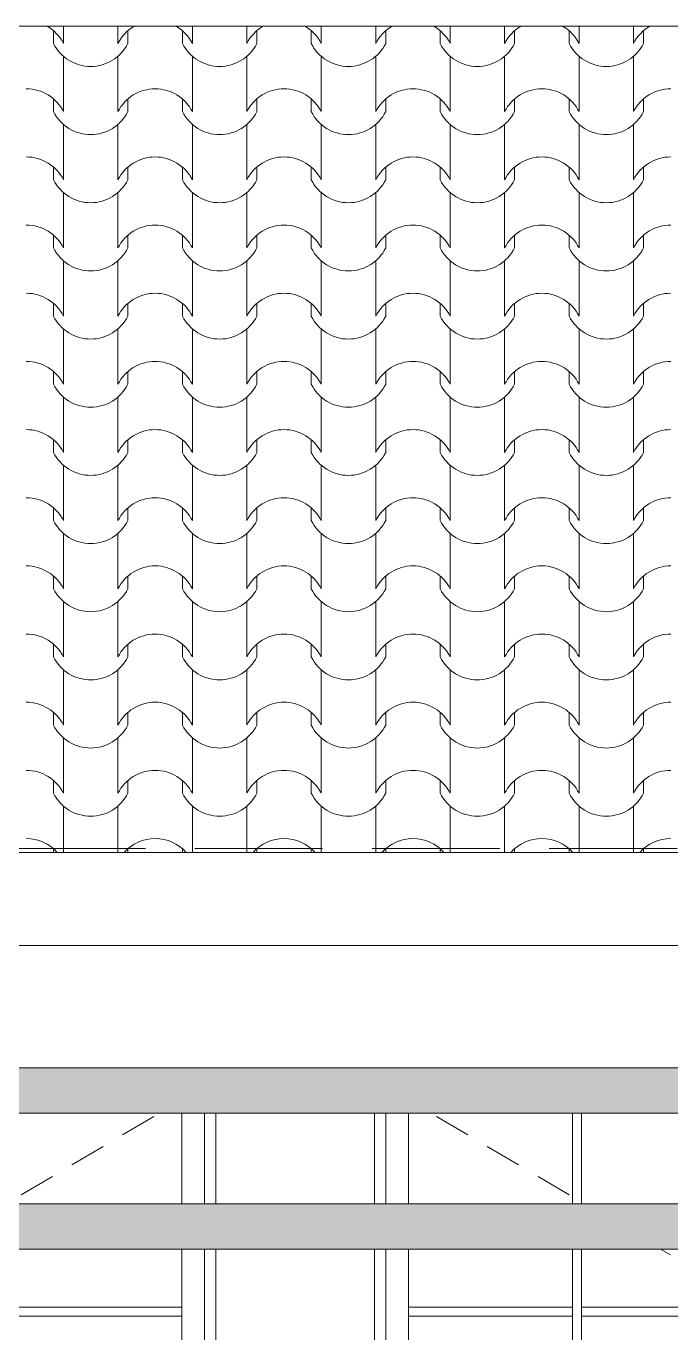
# Model space of a CAD drawing. Header units: millimetres. Extents: x 323482 to 503016, y 8175 to 72038.
# Drawn here: x 465978 to 467401, y 18728 to 21625 of the extents above; entities that cross this region are included whole.
import ezdxf

# ---------------------------------------------------------------- set-up
doc = ezdxf.new("R2010")
doc.units = ezdxf.units.MM
doc.header["$MEASUREMENT"] = 0
doc.linetypes.add('Hidden Line', pattern=[391.222223, 282.222223, -109])
for name, color, linetype, lineweight in [('2D Drafting - General_Pen_No__101', 252, 'Continuous', 13), ('Shell - Roof_Pen_No__120', 7, 'Continuous', 13), ('Structural - Bearing_Pen_No__120', 7, 'Continuous', 13)]:
    doc.layers.add(name, color=color, linetype=linetype, lineweight=lineweight)
doc.layers.add('2D Drafting - General_Pen_No__102', color=7, linetype='Continuous', lineweight=13, true_color=0xcccccc)
doc.layers.add('Structural - Bearing_Pen_No__83', color=7, linetype='Continuous', lineweight=13, true_color=0xff9955)

# ---------------------------------------------------------------- blocks, each defined once
blk = doc.blocks.new('*X2')
at = {"layer": '2D Drafting - General_Pen_No__101', "color": 252, "linetype": 'Continuous', "lineweight": 13}
for p, q in [((466038.4, 21615.5), (466038.4, 21587.4)), ((466060.4, 21625.4), (466060.4, 21587.4)), ((466180.6, 21625.4), (466180.6, 21587.4)), ((466202.6, 21615.5), (466202.6, 21587.4)), ((466322.8, 21615.5), (466322.8, 21587.4)), ((466344.8, 21625.4), (466344.8, 21587.4)), ((466465.1, 21625.4), (466465.1, 21587.4)), ((466487.1, 21615.5), (466487.1, 21587.4)), ((466607.3, 21615.5), (466607.3, 21587.4)), ((466629.3, 21625.4), (466629.3, 21587.4)), ((466749.6, 21625.4), (466749.6, 21587.4)), ((466771.6, 21615.5), (466771.6, 21587.4)), ((466891.8, 21615.5), (466891.8, 21587.4)), ((466913.8, 21625.4), (466913.8, 21587.4)), ((467034, 21625.4), (467034, 21587.4)), ((467056, 21615.5), (467056, 21587.4)), ((467176.3, 21615.5), (467176.3, 21587.4)), ((467198.3, 21625.4), (467198.3, 21587.4)), ((467318.5, 21625.4), (467318.5, 21587.4)), ((467340.5, 21615.5), (467340.5, 21587.4)), ((466060.4, 21559), (466060.4, 21498.1)), ((466180.6, 21559), (466180.6, 21498.1)), ((466344.8, 21559), (466344.8, 21498.1)), ((466465.1, 21559), (466465.1, 21498.1)), ((466629.3, 21559), (466629.3, 21498.1)), ((466749.6, 21559), (466749.6, 21498.1)), ((466913.8, 21559), (466913.8, 21498.1)), ((467034, 21559), (467034, 21498.1)), ((467198.3, 21559), (467198.3, 21498.1)), ((467318.5, 21559), (467318.5, 21498.1)), ((466060.4, 21498.1), (466060.4, 21437.1)), ((466180.6, 21498.1), (466180.6, 21437.1)), ((466344.8, 21498.1), (466344.8, 21437.1)), ((466465.1, 21498.1), (466465.1, 21437.1)), ((466629.3, 21498.1), (466629.3, 21437.1)), ((466749.6, 21498.1), (466749.6, 21437.1)), ((466913.8, 21498.1), (466913.8, 21437.1)), ((467034, 21498.1), (467034, 21437.1)), ((467198.3, 21498.1), (467198.3, 21437.1)), ((467318.5, 21498.1), (467318.5, 21437.1)), ((466038.4, 21465.1), (466038.4, 21437.1)), ((466202.6, 21465.1), (466202.6, 21437.1)), ((466322.8, 21465.1), (466322.8, 21437.1)), ((466487.1, 21465.1), (466487.1, 21437.1)), ((466607.3, 21465.1), (466607.3, 21437.1)), ((466771.6, 21465.1), (466771.6, 21437.1)), ((466891.8, 21465.1), (466891.8, 21437.1)), ((467056, 21465.1), (467056, 21437.1)), ((467176.3, 21465.1), (467176.3, 21437.1)), ((467340.5, 21465.1), (467340.5, 21437.1)), ((466060.4, 21408.7), (466060.4, 21347.7)), ((466180.6, 21408.7), (466180.6, 21347.7)), ((466344.8, 21408.7), (466344.8, 21347.7)), ((466465.1, 21408.7), (466465.1, 21347.7)), ((466629.3, 21408.7), (466629.3, 21347.7)), ((466749.6, 21408.7), (466749.6, 21347.7)), ((466913.8, 21408.7), (466913.8, 21347.7)), ((467034, 21408.7), (467034, 21347.7)), ((467198.3, 21408.7), (467198.3, 21347.7)), ((467318.5, 21408.7), (467318.5, 21347.7)), ((466060.4, 21347.7), (466060.4, 21286.8)), ((466180.6, 21347.7), (466180.6, 21286.8)), ((466344.8, 21347.7), (466344.8, 21286.8)), ((466465.1, 21347.7), (466465.1, 21286.8)), ((466629.3, 21347.7), (466629.3, 21286.8)), ((466749.6, 21347.7), (466749.6, 21286.8)), ((466913.8, 21347.7), (466913.8, 21286.8)), ((467034, 21347.7), (467034, 21286.8)), ((467198.3, 21347.7), (467198.3, 21286.8)), ((467318.5, 21347.7), (467318.5, 21286.8)), ((466038.4, 21314.8), (466038.4, 21286.8)), ((466202.6, 21314.8), (466202.6, 21286.8)), ((466322.8, 21314.8), (466322.8, 21286.8)), ((466487.1, 21314.8), (466487.1, 21286.8)), ((466607.3, 21314.8), (466607.3, 21286.8)), ((466771.6, 21314.8), (466771.6, 21286.8)), ((466891.8, 21314.8), (466891.8, 21286.8)), ((467056, 21314.8), (467056, 21286.8)), ((467176.3, 21314.8), (467176.3, 21286.8)), ((467340.5, 21314.8), (467340.5, 21286.8)), ((466060.4, 21258.4), (466060.4, 21197.4)), ((466180.6, 21258.4), (466180.6, 21197.4)), ((466344.8, 21258.4), (466344.8, 21197.4)), ((466465.1, 21258.4), (466465.1, 21197.4)), ((466629.3, 21258.4), (466629.3, 21197.4)), ((466749.6, 21258.4), (466749.6, 21197.4)), ((466913.8, 21258.4), (466913.8, 21197.4)), ((467034, 21258.4), (467034, 21197.4)), ((467198.3, 21258.4), (467198.3, 21197.4)), ((467318.5, 21258.4), (467318.5, 21197.4)), ((466060.4, 21197.4), (466060.4, 21136.4)), ((466180.6, 21197.4), (466180.6, 21136.4)), ((466344.8, 21197.4), (466344.8, 21136.4)), ((466465.1, 21197.4), (466465.1, 21136.4)), ((466629.3, 21197.4), (466629.3, 21136.4)), ((466749.6, 21197.4), (466749.6, 21136.4)), ((466913.8, 21197.4), (466913.8, 21136.4)), ((467034, 21197.4), (467034, 21136.4)), ((467198.3, 21197.4), (467198.3, 21136.4)), ((467318.5, 21197.4), (467318.5, 21136.4)), ((466038.4, 21164.4), (466038.4, 21136.4)), ((466202.6, 21164.4), (466202.6, 21136.4)), ((466322.8, 21164.4), (466322.8, 21136.4)), ((466487.1, 21164.4), (466487.1, 21136.4)), ((466607.3, 21164.4), (466607.3, 21136.4)), ((466771.6, 21164.4), (466771.6, 21136.4)), ((466891.8, 21164.4), (466891.8, 21136.4)), ((467056, 21164.4), (467056, 21136.4)), ((467176.3, 21164.4), (467176.3, 21136.4)), ((467340.5, 21164.4), (467340.5, 21136.4)), ((466060.4, 21108), (466060.4, 21047.1)), ((466180.6, 21108), (466180.6, 21047.1)), ((466344.8, 21108), (466344.8, 21047.1)), ((466465.1, 21108), (466465.1, 21047.1)), ((466629.3, 21108), (466629.3, 21047.1)), ((466749.6, 21108), (466749.6, 21047.1)), ((466913.8, 21108), (466913.8, 21047.1)), ((467034, 21108), (467034, 21047.1)), ((467198.3, 21108), (467198.3, 21047.1)), ((467318.5, 21108), (467318.5, 21047.1)), ((466060.4, 21047.1), (466060.4, 20986.1)), ((466180.6, 21047.1), (466180.6, 20986.1)), ((466344.8, 21047.1), (466344.8, 20986.1)), ((466465.1, 21047.1), (466465.1, 20986.1)), ((466629.3, 21047.1), (466629.3, 20986.1)), ((466749.6, 21047.1), (466749.6, 20986.1)), ((466913.8, 21047.1), (466913.8, 20986.1)), ((467034, 21047.1), (467034, 20986.1)), ((467198.3, 21047.1), (467198.3, 20986.1)), ((467318.5, 21047.1), (467318.5, 20986.1)), ((466038.4, 21014.1), (466038.4, 20986.1)), ((466202.6, 21014.1), (466202.6, 20986.1)), ((466322.8, 21014.1), (466322.8, 20986.1)), ((466487.1, 21014.1), (466487.1, 20986.1)), ((466607.3, 21014.1), (466607.3, 20986.1)), ((466771.6, 21014.1), (466771.6, 20986.1)), ((466891.8, 21014.1), (466891.8, 20986.1)), ((467056, 21014.1), (467056, 20986.1)), ((467176.3, 21014.1), (467176.3, 20986.1)), ((467340.5, 21014.1), (467340.5, 20986.1)), ((466060.4, 20957.7), (466060.4, 20896.7)), ((466180.6, 20957.7), (466180.6, 20896.7)), ((466344.8, 20957.7), (466344.8, 20896.7)), ((466465.1, 20957.7), (466465.1, 20896.7)), ((466629.3, 20957.7), (466629.3, 20896.7)), ((466749.6, 20957.7), (466749.6, 20896.7)), ((466913.8, 20957.7), (466913.8, 20896.7)), ((467034, 20957.7), (467034, 20896.7)), ((467198.3, 20957.7), (467198.3, 20896.7)), ((467318.5, 20957.7), (467318.5, 20896.7)), ((466060.4, 20896.7), (466060.4, 20835.7)), ((466180.6, 20896.7), (466180.6, 20835.7)), ((466344.8, 20896.7), (466344.8, 20835.7)), ((466465.1, 20896.7), (466465.1, 20835.7)), ((466629.3, 20896.7), (466629.3, 20835.7)), ((466749.6, 20896.7), (466749.6, 20835.7)), ((466913.8, 20896.7), (466913.8, 20835.7)), ((467034, 20896.7), (467034, 20835.7)), ((467198.3, 20896.7), (467198.3, 20835.7)), ((467318.5, 20896.7), (467318.5, 20835.7)), ((466038.4, 20863.8), (466038.4, 20835.7)), ((466202.6, 20863.8), (466202.6, 20835.7)), ((466322.8, 20863.8), (466322.8, 20835.7)), ((466487.1, 20863.8), (466487.1, 20835.7)), ((466607.3, 20863.8), (466607.3, 20835.7)), ((466771.6, 20863.8), (466771.6, 20835.7)), ((466891.8, 20863.8), (466891.8, 20835.7)), ((467056, 20863.8), (467056, 20835.7)), ((467176.3, 20863.8), (467176.3, 20835.7)), ((467340.5, 20863.8), (467340.5, 20835.7)), ((466060.4, 20807.4), (466060.4, 20746.4)), ((466180.6, 20807.4), (466180.6, 20746.4)), ((466344.8, 20807.4), (466344.8, 20746.4)), ((466465.1, 20807.4), (466465.1, 20746.4)), ((466629.3, 20807.4), (466629.3, 20746.4)), ((466749.6, 20807.4), (466749.6, 20746.4)), ((466913.8, 20807.4), (466913.8, 20746.4)), ((467034, 20807.4), (467034, 20746.4)), ((467198.3, 20807.4), (467198.3, 20746.4)), ((467318.5, 20807.4), (467318.5, 20746.4)), ((466060.4, 20746.4), (466060.4, 20685.4)), ((466180.6, 20746.4), (466180.6, 20685.4)), ((466344.8, 20746.4), (466344.8, 20685.4)), ((466465.1, 20746.4), (466465.1, 20685.4)), ((466629.3, 20746.4), (466629.3, 20685.4)), ((466749.6, 20746.4), (466749.6, 20685.4)), ((466913.8, 20746.4), (466913.8, 20685.4)), ((467034, 20746.4), (467034, 20685.4)), ((467198.3, 20746.4), (467198.3, 20685.4)), ((467318.5, 20746.4), (467318.5, 20685.4)), ((466038.4, 20713.4), (466038.4, 20685.4)), ((466202.6, 20713.4), (466202.6, 20685.4)), ((466322.8, 20713.4), (466322.8, 20685.4)), ((466487.1, 20713.4), (466487.1, 20685.4)), ((466607.3, 20713.4), (466607.3, 20685.4)), ((466771.6, 20713.4), (466771.6, 20685.4)), ((466891.8, 20713.4), (466891.8, 20685.4)), ((467056, 20713.4), (467056, 20685.4)), ((467176.3, 20713.4), (467176.3, 20685.4)), ((467340.5, 20713.4), (467340.5, 20685.4)), ((466060.4, 20657), (466060.4, 20596)), ((466180.6, 20657), (466180.6, 20596)), ((466344.8, 20657), (466344.8, 20596)), ((466465.1, 20657), (466465.1, 20596)), ((466629.3, 20657), (466629.3, 20596)), ((466749.6, 20657), (466749.6, 20596)), ((466913.8, 20657), (466913.8, 20596)), ((467034, 20657), (467034, 20596)), ((467198.3, 20657), (467198.3, 20596)), ((467318.5, 20657), (467318.5, 20596)), ((466060.4, 20596), (466060.4, 20535.1)), ((466180.6, 20596), (466180.6, 20535.1)), ((466344.8, 20596), (466344.8, 20535.1)), ((466465.1, 20596), (466465.1, 20535.1)), ((466629.3, 20596), (466629.3, 20535.1)), ((466749.6, 20596), (466749.6, 20535.1)), ((466913.8, 20596), (466913.8, 20535.1)), ((467034, 20596), (467034, 20535.1)), ((467198.3, 20596), (467198.3, 20535.1)), ((467318.5, 20596), (467318.5, 20535.1)), ((466038.4, 20563.1), (466038.4, 20535.1)), ((466202.6, 20563.1), (466202.6, 20535.1)), ((466322.8, 20563.1), (466322.8, 20535.1)), ((466487.1, 20563.1), (466487.1, 20535.1)), ((466607.3, 20563.1), (466607.3, 20535.1)), ((466771.6, 20563.1), (466771.6, 20535.1)), ((466891.8, 20563.1), (466891.8, 20535.1)), ((467056, 20563.1), (467056, 20535.1)), ((467176.3, 20563.1), (467176.3, 20535.1)), ((467340.5, 20563.1), (467340.5, 20535.1)), ((466060.4, 20506.7), (466060.4, 20445.7)), ((466180.6, 20506.7), (466180.6, 20445.7)), ((466344.8, 20506.7), (466344.8, 20445.7)), ((466465.1, 20506.7), (466465.1, 20445.7)), ((466629.3, 20506.7), (466629.3, 20445.7)), ((466749.6, 20506.7), (466749.6, 20445.7)), ((466913.8, 20506.7), (466913.8, 20445.7)), ((467034, 20506.7), (467034, 20445.7)), ((467198.3, 20506.7), (467198.3, 20445.7)), ((467318.5, 20506.7), (467318.5, 20445.7)), ((466060.4, 20445.7), (466060.4, 20384.7)), ((466180.6, 20445.7), (466180.6, 20384.7)), ((466344.8, 20445.7), (466344.8, 20384.7)), ((466465.1, 20445.7), (466465.1, 20384.7)), ((466629.3, 20445.7), (466629.3, 20384.7)), ((466749.6, 20445.7), (466749.6, 20384.7)), ((466913.8, 20445.7), (466913.8, 20384.7)), ((467034, 20445.7), (467034, 20384.7)), ((467198.3, 20445.7), (467198.3, 20384.7)), ((467318.5, 20445.7), (467318.5, 20384.7)), ((466038.4, 20412.8), (466038.4, 20384.7)), ((466202.6, 20412.8), (466202.6, 20384.7)), ((466322.8, 20412.8), (466322.8, 20384.7)), ((466487.1, 20412.8), (466487.1, 20384.7)), ((466607.3, 20412.8), (466607.3, 20384.7)), ((466771.6, 20412.8), (466771.6, 20384.7)), ((466891.8, 20412.8), (466891.8, 20384.7)), ((467056, 20412.8), (467056, 20384.7)), ((467176.3, 20412.8), (467176.3, 20384.7)), ((467340.5, 20412.8), (467340.5, 20384.7)), ((466060.4, 20356.3), (466060.4, 20295.4)), ((466180.6, 20356.3), (466180.6, 20295.4)), ((466344.8, 20356.3), (466344.8, 20295.4)), ((466465.1, 20356.3), (466465.1, 20295.4)), ((466629.3, 20356.3), (466629.3, 20295.4)), ((466749.6, 20356.3), (466749.6, 20295.4)), ((466913.8, 20356.3), (466913.8, 20295.4)), ((467034, 20356.3), (467034, 20295.4)), ((467198.3, 20356.3), (467198.3, 20295.4)), ((467318.5, 20356.3), (467318.5, 20295.4)), ((466060.4, 20295.4), (466060.4, 20234.4)), ((466180.6, 20295.4), (466180.6, 20234.4)), ((466344.8, 20295.4), (466344.8, 20234.4)), ((466465.1, 20295.4), (466465.1, 20234.4)), ((466629.3, 20295.4), (466629.3, 20234.4)), ((466749.6, 20295.4), (466749.6, 20234.4)), ((466913.8, 20295.4), (466913.8, 20234.4)), ((467034, 20295.4), (467034, 20234.4)), ((467198.3, 20295.4), (467198.3, 20234.4)), ((467318.5, 20295.4), (467318.5, 20234.4)), ((466038.4, 20262.4), (466038.4, 20234.4)), ((466202.6, 20262.4), (466202.6, 20234.4)), ((466322.8, 20262.4), (466322.8, 20234.4)), ((466487.1, 20262.4), (466487.1, 20234.4)), ((466607.3, 20262.4), (466607.3, 20234.4)), ((466771.6, 20262.4), (466771.6, 20234.4)), ((466891.8, 20262.4), (466891.8, 20234.4)), ((467056, 20262.4), (467056, 20234.4)), ((467176.3, 20262.4), (467176.3, 20234.4)), ((467340.5, 20262.4), (467340.5, 20234.4)), ((466060.4, 20206), (466060.4, 20145)), ((466180.6, 20206), (466180.6, 20145)), ((466344.8, 20206), (466344.8, 20145)), ((466465.1, 20206), (466465.1, 20145)), ((466629.3, 20206), (466629.3, 20145)), ((466749.6, 20206), (466749.6, 20145)), ((466913.8, 20206), (466913.8, 20145)), ((467034, 20206), (467034, 20145)), ((467198.3, 20206), (467198.3, 20145)), ((467318.5, 20206), (467318.5, 20145)), ((466060.4, 20145), (466060.4, 20084.1)), ((466180.6, 20145), (466180.6, 20084.1)), ((466344.8, 20145), (466344.8, 20084.1)), ((466465.1, 20145), (466465.1, 20084.1)), ((466629.3, 20145), (466629.3, 20084.1)), ((466749.6, 20145), (466749.6, 20084.1)), ((466913.8, 20145), (466913.8, 20084.1)), ((467034, 20145), (467034, 20084.1)), ((467198.3, 20145), (467198.3, 20084.1)), ((467318.5, 20145), (467318.5, 20084.1)), ((466038.4, 20112.1), (466038.4, 20084.1)), ((466202.6, 20112.1), (466202.6, 20084.1)), ((466322.8, 20112.1), (466322.8, 20084.1)), ((466487.1, 20112.1), (466487.1, 20084.1)), ((466607.3, 20112.1), (466607.3, 20084.1)), ((466771.6, 20112.1), (466771.6, 20084.1)), ((466891.8, 20112.1), (466891.8, 20084.1)), ((467056, 20112.1), (467056, 20084.1)), ((467176.3, 20112.1), (467176.3, 20084.1)), ((467340.5, 20112.1), (467340.5, 20084.1)), ((466060.4, 20055.7), (466060.4, 19994.7)), ((466180.6, 20055.7), (466180.6, 19994.7)), ((466344.8, 20055.7), (466344.8, 19994.7)), ((466465.1, 20055.7), (466465.1, 19994.7)), ((466629.3, 20055.7), (466629.3, 19994.7)), ((466749.6, 20055.7), (466749.6, 19994.7)), ((466913.8, 20055.7), (466913.8, 19994.7)), ((467034, 20055.7), (467034, 19994.7)), ((467198.3, 20055.7), (467198.3, 19994.7)), ((467318.5, 20055.7), (467318.5, 19994.7)), ((466060.4, 19994.7), (466060.4, 19933.7)), ((466180.6, 19994.7), (466180.6, 19933.7)), ((466344.8, 19994.7), (466344.8, 19933.7)), ((466465.1, 19994.7), (466465.1, 19933.7)), ((466629.3, 19994.7), (466629.3, 19933.7)), ((466749.6, 19994.7), (466749.6, 19933.7)), ((466913.8, 19994.7), (466913.8, 19933.7)), ((467034, 19994.7), (467034, 19933.7)), ((467198.3, 19994.7), (467198.3, 19933.7)), ((467318.5, 19994.7), (467318.5, 19933.7)), ((466038.4, 19961.8), (466038.4, 19933.7)), ((466202.6, 19961.8), (466202.6, 19933.7)), ((466322.8, 19961.8), (466322.8, 19933.7)), ((466487.1, 19961.8), (466487.1, 19933.7)), ((466607.3, 19961.8), (466607.3, 19933.7)), ((466771.6, 19961.8), (466771.6, 19933.7)), ((466891.8, 19961.8), (466891.8, 19933.7)), ((467056, 19961.8), (467056, 19933.7)), ((467176.3, 19961.8), (467176.3, 19933.7)), ((467340.5, 19961.8), (467340.5, 19933.7)), ((466060.4, 19905.3), (466060.4, 19844.4)), ((466180.6, 19905.3), (466180.6, 19844.4)), ((466344.8, 19905.3), (466344.8, 19844.4)), ((466465.1, 19905.3), (466465.1, 19844.4)), ((466629.3, 19905.3), (466629.3, 19844.4)), ((466749.6, 19905.3), (466749.6, 19844.4)), ((466913.8, 19905.3), (466913.8, 19844.4)), ((467034, 19905.3), (467034, 19844.4)), ((467198.3, 19905.3), (467198.3, 19844.4)), ((467318.5, 19905.3), (467318.5, 19844.4)), ((466060.4, 19844.4), (466060.4, 19803.4)), ((466180.6, 19844.4), (466180.6, 19803.4)), ((466344.8, 19844.4), (466344.8, 19803.4)), ((466465.1, 19844.4), (466465.1, 19803.4)), ((466629.3, 19844.4), (466629.3, 19803.4)), ((466749.6, 19844.4), (466749.6, 19803.4)), ((466913.8, 19844.4), (466913.8, 19803.4)), ((467034, 19844.4), (467034, 19803.4)), ((467198.3, 19844.4), (467198.3, 19803.4)), ((467318.5, 19844.4), (467318.5, 19803.4)), ((466038.4, 19811.4), (466038.4, 19803.4)), ((466202.6, 19811.4), (466202.6, 19803.4)), ((466322.8, 19811.4), (466322.8, 19803.4)), ((466487.1, 19811.4), (466487.1, 19803.4)), ((466607.3, 19811.4), (466607.3, 19803.4)), ((466771.6, 19811.4), (466771.6, 19803.4)), ((466891.8, 19811.4), (466891.8, 19803.4)), ((467056, 19811.4), (467056, 19803.4)), ((467176.3, 19811.4), (467176.3, 19803.4)), ((467340.5, 19811.4), (467340.5, 19803.4))]:
    blk.add_line(p, q, dxfattribs=at)
for centre, radius, start, end in [((465978, 21545.5), 92.5, 26.9885, 59.8569), ((466263, 21545.5), 92.5, 120.1431, 153.0115), ((466262.4, 21545.5), 92.5, 26.9885, 59.8569), ((466547.5, 21545.5), 92.5, 120.1431, 153.0115), ((466546.9, 21545.5), 92.5, 26.9885, 59.8569), ((466832, 21545.5), 92.5, 120.1431, 153.0115), ((466831.4, 21545.5), 92.5, 26.9885, 59.8569), ((467116.4, 21545.5), 92.5, 120.1431, 153.0115), ((467115.9, 21545.5), 92.5, 26.9885, 59.8569), ((467400.9, 21545.5), 92.5, 120.1431, 153.0115), ((466120.5, 21628.7), 91.9, 206.7044, 333.2956), ((466405, 21628.7), 91.9, 206.7044, 333.2956), ((466689.4, 21628.7), 91.9, 206.7044, 333.2956), ((466973.9, 21628.7), 91.9, 206.7044, 333.2956), ((467258.4, 21628.7), 91.9, 206.7044, 333.2956), ((465978, 21395.1), 92.5, 26.9885, 89.8295), ((466263, 21395.1), 92.5, 90.1705, 153.0115), ((466262.4, 21395.1), 92.5, 26.9885, 89.8295), ((466547.5, 21395.1), 92.5, 90.1705, 153.0115), ((466546.9, 21395.1), 92.5, 26.9885, 89.8295), ((466832, 21395.1), 92.5, 90.1705, 153.0115), ((466831.4, 21395.1), 92.5, 26.9885, 89.8295), ((467116.4, 21395.1), 92.5, 90.1705, 153.0115), ((467115.9, 21395.1), 92.5, 26.9885, 89.8295), ((467400.9, 21395.1), 92.5, 90.1705, 153.0115), ((466120.5, 21478.4), 91.9, 206.7044, 333.2956), ((466405, 21478.4), 91.9, 206.7044, 333.2956), ((466689.4, 21478.4), 91.9, 206.7044, 333.2956), ((466973.9, 21478.4), 91.9, 206.7044, 333.2956), ((467258.4, 21478.4), 91.9, 206.7044, 333.2956), ((465978, 21244.8), 92.5, 26.9885, 89.8295), ((466263, 21244.8), 92.5, 90.1705, 153.0115), ((466262.4, 21244.8), 92.5, 26.9885, 89.8295), ((466547.5, 21244.8), 92.5, 90.1705, 153.0115), ((466546.9, 21244.8), 92.5, 26.9885, 89.8295), ((466832, 21244.8), 92.5, 90.1705, 153.0115), ((466831.4, 21244.8), 92.5, 26.9885, 89.8295), ((467116.4, 21244.8), 92.5, 90.1705, 153.0115), ((467115.9, 21244.8), 92.5, 26.9885, 89.8295), ((467400.9, 21244.8), 92.5, 90.1705, 153.0115), ((466120.5, 21328.1), 91.9, 206.7044, 333.2956), ((466405, 21328.1), 91.9, 206.7044, 333.2956), ((466689.4, 21328.1), 91.9, 206.7044, 333.2956), ((466973.9, 21328.1), 91.9, 206.7044, 333.2956), ((467258.4, 21328.1), 91.9, 206.7044, 333.2956), ((465978, 21094.5), 92.5, 26.9885, 89.8295), ((466263, 21094.5), 92.5, 90.1705, 153.0115), ((466262.4, 21094.5), 92.5, 26.9885, 89.8295), ((466547.5, 21094.5), 92.5, 90.1705, 153.0115), ((466546.9, 21094.5), 92.5, 26.9885, 89.8295), ((466832, 21094.5), 92.5, 90.1705, 153.0115), ((466831.4, 21094.5), 92.5, 26.9885, 89.8295), ((467116.4, 21094.5), 92.5, 90.1705, 153.0115), ((467115.9, 21094.5), 92.5, 26.9885, 89.8295), ((467400.9, 21094.5), 92.5, 90.1705, 153.0115), ((466120.5, 21177.7), 91.9, 206.7044, 333.2956), ((466405, 21177.7), 91.9, 206.7044, 333.2956), ((466689.4, 21177.7), 91.9, 206.7044, 333.2956), ((466973.9, 21177.7), 91.9, 206.7044, 333.2956), ((467258.4, 21177.7), 91.9, 206.7044, 333.2956), ((465978, 20944.1), 92.5, 26.9885, 89.8295), ((466263, 20944.1), 92.5, 90.1705, 153.0115), ((466262.4, 20944.1), 92.5, 26.9885, 89.8295), ((466547.5, 20944.1), 92.5, 90.1705, 153.0115), ((466546.9, 20944.1), 92.5, 26.9885, 89.8295), ((466832, 20944.1), 92.5, 90.1705, 153.0115), ((466831.4, 20944.1), 92.5, 26.9885, 89.8295), ((467116.4, 20944.1), 92.5, 90.1705, 153.0115), ((467115.9, 20944.1), 92.5, 26.9885, 89.8295), ((467400.9, 20944.1), 92.5, 90.1705, 153.0115), ((466120.5, 21027.4), 91.9, 206.7044, 333.2956), ((466405, 21027.4), 91.9, 206.7044, 333.2956), ((466689.4, 21027.4), 91.9, 206.7044, 333.2956), ((466973.9, 21027.4), 91.9, 206.7044, 333.2956), ((467258.4, 21027.4), 91.9, 206.7044, 333.2956), ((465978, 20793.8), 92.5, 26.9885, 89.8295), ((466263, 20793.8), 92.5, 90.1705, 153.0115), ((466262.4, 20793.8), 92.5, 26.9885, 89.8295), ((466547.5, 20793.8), 92.5, 90.1705, 153.0115), ((466546.9, 20793.8), 92.5, 26.9885, 89.8295), ((466832, 20793.8), 92.5, 90.1705, 153.0115), ((466831.4, 20793.8), 92.5, 26.9885, 89.8295), ((467116.4, 20793.8), 92.5, 90.1705, 153.0115), ((467115.9, 20793.8), 92.5, 26.9885, 89.8295), ((467400.9, 20793.8), 92.5, 90.1705, 153.0115), ((466120.5, 20877.1), 91.9, 206.7044, 333.2956), ((466405, 20877.1), 91.9, 206.7044, 333.2956), ((466689.4, 20877.1), 91.9, 206.7044, 333.2956), ((466973.9, 20877.1), 91.9, 206.7044, 333.2956), ((467258.4, 20877.1), 91.9, 206.7044, 333.2956), ((465978, 20643.4), 92.5, 26.9885, 89.8295), ((466263, 20643.4), 92.5, 90.1705, 153.0115), ((466262.4, 20643.4), 92.5, 26.9885, 89.8295), ((466547.5, 20643.4), 92.5, 90.1705, 153.0115), ((466546.9, 20643.4), 92.5, 26.9885, 89.8295), ((466832, 20643.4), 92.5, 90.1705, 153.0115), ((466831.4, 20643.4), 92.5, 26.9885, 89.8295), ((467116.4, 20643.4), 92.5, 90.1705, 153.0115), ((467115.9, 20643.4), 92.5, 26.9885, 89.8295), ((467400.9, 20643.4), 92.5, 90.1705, 153.0115), ((466120.5, 20726.7), 91.9, 206.7044, 333.2956), ((466405, 20726.7), 91.9, 206.7044, 333.2956), ((466689.4, 20726.7), 91.9, 206.7044, 333.2956), ((466973.9, 20726.7), 91.9, 206.7044, 333.2956), ((467258.4, 20726.7), 91.9, 206.7044, 333.2956), ((465978, 20493.1), 92.5, 26.9885, 89.8295), ((466263, 20493.1), 92.5, 90.1705, 153.0115), ((466262.4, 20493.1), 92.5, 26.9885, 89.8295), ((466547.5, 20493.1), 92.5, 90.1705, 153.0115), ((466546.9, 20493.1), 92.5, 26.9885, 89.8295), ((466832, 20493.1), 92.5, 90.1705, 153.0115), ((466831.4, 20493.1), 92.5, 26.9885, 89.8295), ((467116.4, 20493.1), 92.5, 90.1705, 153.0115), ((467115.9, 20493.1), 92.5, 26.9885, 89.8295), ((467400.9, 20493.1), 92.5, 90.1705, 153.0115), ((466120.5, 20576.4), 91.9, 206.7044, 333.2956), ((466405, 20576.4), 91.9, 206.7044, 333.2956), ((466689.4, 20576.4), 91.9, 206.7044, 333.2956), ((466973.9, 20576.4), 91.9, 206.7044, 333.2956), ((467258.4, 20576.4), 91.9, 206.7044, 333.2956), ((465978, 20342.8), 92.5, 26.9885, 89.8295), ((466263, 20342.8), 92.5, 90.1705, 153.0115), ((466262.4, 20342.8), 92.5, 26.9885, 89.8295), ((466547.5, 20342.8), 92.5, 90.1705, 153.0115), ((466546.9, 20342.8), 92.5, 26.9885, 89.8295), ((466832, 20342.8), 92.5, 90.1705, 153.0115), ((466831.4, 20342.8), 92.5, 26.9885, 89.8295), ((467116.4, 20342.8), 92.5, 90.1705, 153.0115), ((467115.9, 20342.8), 92.5, 26.9885, 89.8295), ((467400.9, 20342.8), 92.5, 90.1705, 153.0115), ((466120.5, 20426.1), 91.9, 206.7044, 333.2956), ((466405, 20426.1), 91.9, 206.7044, 333.2956), ((466689.4, 20426.1), 91.9, 206.7044, 333.2956), ((466973.9, 20426.1), 91.9, 206.7044, 333.2956), ((467258.4, 20426.1), 91.9, 206.7044, 333.2956), ((465978, 20192.4), 92.5, 26.9885, 89.8295), ((466263, 20192.4), 92.5, 90.1705, 153.0115), ((466262.4, 20192.4), 92.5, 26.9885, 89.8295), ((466547.5, 20192.4), 92.5, 90.1705, 153.0115), ((466546.9, 20192.4), 92.5, 26.9885, 89.8295), ((466832, 20192.4), 92.5, 90.1705, 153.0115), ((466831.4, 20192.4), 92.5, 26.9885, 89.8295), ((467116.4, 20192.4), 92.5, 90.1705, 153.0115), ((467115.9, 20192.4), 92.5, 26.9885, 89.8295), ((467400.9, 20192.4), 92.5, 90.1705, 153.0115), ((466120.5, 20275.7), 91.9, 206.7044, 333.2956), ((466405, 20275.7), 91.9, 206.7044, 333.2956), ((466689.4, 20275.7), 91.9, 206.7044, 333.2956), ((466973.9, 20275.7), 91.9, 206.7044, 333.2956), ((467258.4, 20275.7), 91.9, 206.7044, 333.2956), ((465978, 20042.1), 92.5, 26.9885, 89.8295), ((466263, 20042.1), 92.5, 90.1705, 153.0115), ((466262.4, 20042.1), 92.5, 26.9885, 89.8295), ((466547.5, 20042.1), 92.5, 90.1705, 153.0115), ((466546.9, 20042.1), 92.5, 26.9885, 89.8295), ((466832, 20042.1), 92.5, 90.1705, 153.0115), ((466831.4, 20042.1), 92.5, 26.9885, 89.8295), ((467116.4, 20042.1), 92.5, 90.1705, 153.0115), ((467115.9, 20042.1), 92.5, 26.9885, 89.8295), ((467400.9, 20042.1), 92.5, 90.1705, 153.0115), ((466120.5, 20125.4), 91.9, 206.7044, 333.2956), ((466405, 20125.4), 91.9, 206.7044, 333.2956), ((466689.4, 20125.4), 91.9, 206.7044, 333.2956), ((466973.9, 20125.4), 91.9, 206.7044, 333.2956), ((467258.4, 20125.4), 91.9, 206.7044, 333.2956), ((465978, 19891.8), 92.5, 26.9885, 89.8295), ((466263, 19891.8), 92.5, 90.1705, 153.0115), ((466262.4, 19891.8), 92.5, 26.9885, 89.8295), ((466547.5, 19891.8), 92.5, 90.1705, 153.0115), ((466546.9, 19891.8), 92.5, 26.9885, 89.8295), ((466832, 19891.8), 92.5, 90.1705, 153.0115), ((466831.4, 19891.8), 92.5, 26.9885, 89.8295), ((467116.4, 19891.8), 92.5, 90.1705, 153.0115), ((467115.9, 19891.8), 92.5, 26.9885, 89.8295), ((467400.9, 19891.8), 92.5, 90.1705, 153.0115), ((466120.5, 19975), 91.9, 206.7044, 333.2956), ((466405, 19975), 91.9, 206.7044, 333.2956), ((466689.4, 19975), 91.9, 206.7044, 333.2956), ((466973.9, 19975), 91.9, 206.7044, 333.2956), ((467258.4, 19975), 91.9, 206.7044, 333.2956), ((465978, 19741.4), 92.5, 42.0577, 89.8295), ((466263, 19741.4), 92.5, 90.1705, 137.9423), ((466262.4, 19741.4), 92.5, 42.0577, 89.8295), ((466547.5, 19741.4), 92.5, 90.1705, 137.9423), ((466546.9, 19741.4), 92.5, 42.0577, 89.8295), ((466832, 19741.4), 92.5, 90.1705, 137.9423), ((466831.4, 19741.4), 92.5, 42.0577, 89.8295), ((467116.4, 19741.4), 92.5, 90.1705, 137.9423), ((467115.9, 19741.4), 92.5, 42.0577, 89.8295), ((467400.9, 19741.4), 92.5, 90.1705, 137.9423)]:
    blk.add_arc(centre, radius, start, end, dxfattribs=at)
blk = doc.blocks.new('Fill_1', base_point=(0, 1500))
at = {"layer": '2D Drafting - General_Pen_No__101', "color": 252, "linetype": 'Continuous', "lineweight": 13}
blk.add_blockref('*X2', (0, 0), dxfattribs=at)

msp = doc.modelspace()

# ---------------------------------------------------------------- hatches: boundary and pattern name
at = {"layer": '2D Drafting - General_Pen_No__102', "linetype": 'Continuous', "lineweight": 0, "true_color": 0xcccccc}
for points in [[(469245.9, 19228.5), (469245.9, 19328.5), (463895.7, 19328.5), (463895.7, 19228.5)], [(463895.7, 19028.5), (463895.7, 18928.5), (469245.9, 18928.5), (469245.9, 19028.5)]]:
    msp.add_hatch(color=254, dxfattribs=at).paths.add_polyline_path(points)

# ---------------------------------------------------------------- linework, layer by layer
at = {"layer": 'Shell - Roof_Pen_No__120', "color": 7, "linetype": 'Continuous', "lineweight": 13}
for p, q in [((449848.4, 21625.4), (475295.4, 21625.4)), ((449848.4, 19803.4), (475295.4, 19803.4)), ((475295.4, 19597.9), (449848.4, 19597.9))]:
    msp.add_line(p, q, dxfattribs=at)
at = {"layer": 'Structural - Bearing_Pen_No__120', "color": 7, "linetype": 'Continuous', "lineweight": 13}
for p, q in [((463895.7, 19328.5), (469245.9, 19328.5)), ((463895.7, 19228.5), (469245.9, 19228.5)), ((466259.8, 19221), (466190.9, 19180.3)), ((466321.7, 19228.5), (466321.7, 19028.5)), ((466371.7, 19028.5), (466371.7, 19228.5)), ((466396.7, 19228.5), (466396.7, 19028.5)), ((466747.1, 19028.5), (466747.1, 19228.5)), ((466772.1, 19228.5), (466772.1, 19028.5)), ((466822.1, 19028.5), (466822.1, 19228.5)), ((466883.9, 19221), (466952.8, 19180.3)), ((467183.7, 19228.5), (467183.7, 19028.5)), ((467203.7, 19028.5), (467203.7, 19228.5)), ((466147.9, 19154.8), (466079.1, 19114.1)), ((466995.8, 19154.8), (467064.7, 19114.1)), ((466036, 19088.6), (465967.2, 19047.9)), ((467107.7, 19088.6), (467176.5, 19047.9)), ((463895.7, 19028.5), (469245.9, 19028.5)), ((463895.7, 18928.5), (469245.9, 18928.5)), ((466321.7, 18928.5), (466321.7, 18728.5)), ((466371.7, 18728.5), (466371.7, 18928.5)), ((466396.7, 18928.5), (466396.7, 18728.5)), ((466747.1, 18728.5), (466747.1, 18928.5)), ((466772.1, 18928.5), (466772.1, 18728.5)), ((466822.1, 18728.5), (466822.1, 18928.5)), ((467183.7, 18928.5), (467183.7, 18800.6)), ((467203.7, 18800.6), (467203.7, 18928.5)), ((467378.3, 18928.5), (467400.3, 18915.4)), ((466321.7, 18800.6), (465960, 18800.6)), ((465960, 18780.6), (466321.7, 18780.6)), ((467183.7, 18800.6), (466822.1, 18800.6)), ((466822.1, 18780.6), (467183.7, 18780.6)), ((467183.7, 18780.6), (467183.7, 18800.6)), ((467183.7, 18780.6), (467183.7, 18728.5)), ((467565.4, 18800.6), (467203.7, 18800.6)), ((467203.7, 18800.6), (467203.7, 18780.6)), ((467203.7, 18728.5), (467203.7, 18780.6)), ((467203.7, 18780.6), (467565.4, 18780.6))]:
    msp.add_line(p, q, dxfattribs=at)
at = {"layer": 'Structural - Bearing_Pen_No__83', "color": 21, "linetype": 'Hidden Line', "lineweight": 13, "true_color": 0xff9955}
for p, q in [((503016, 21625.4), (447887.3, 21625.4)), ((503016, 19812.2), (447887.3, 19812.2))]:
    msp.add_line(p, q, dxfattribs=at)

# ---------------------------------------------------------------- block references
at = {"layer": '2D Drafting - General_Pen_No__101', "color": 252, "linetype": 'Continuous', "lineweight": 13}
msp.add_blockref('Fill_1', (0, 1500), dxfattribs=at)

doc.saveas('drawing.dxf')
